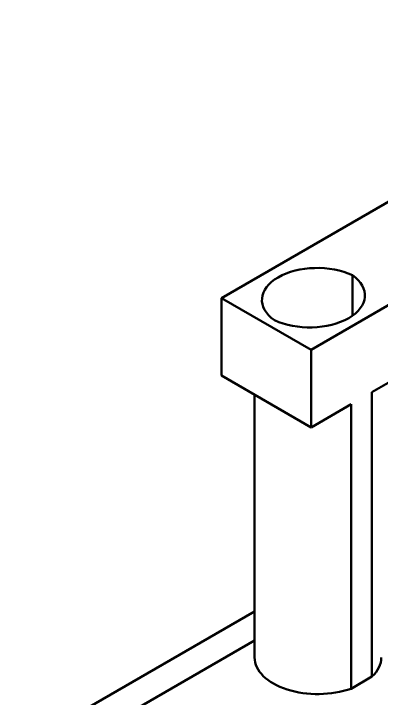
# Model space of a CAD drawing. Header units: millimetres. Extents: x 0 to 420, y 0 to 297.
# Drawn here: x 248.11 to 264.69, y 138.92 to 169.81 of the extents above; entities that cross this region are included whole.
import ezdxf

# ---------------------------------------------------------------- set-up
doc = ezdxf.new("R2010")
doc.units = ezdxf.units.MM
doc.header["$LTSCALE"] = 0.75
doc.layers.add('Visible', color=7, linetype='Continuous', lineweight=50)

msp = doc.modelspace()

# ---------------------------------------------------------------- linework, layer by layer
at = {"layer": 'Visible', "extrusion": (0, 0.816497, 0.57735)}
for p, q in [((279.705, 169.808), (257.481, 156.977)), ((283.745, 167.475), (261.522, 154.644)), ((279.705, 161.643), (264.271, 152.732)), ((263.389, 158.011), (263.389, 156.185)), ((261.522, 154.644), (257.481, 156.977)), ((257.481, 156.977), (257.481, 153.478)), ((261.522, 151.145), (261.522, 154.644)), ((257.481, 153.478), (261.522, 151.145)), ((258.978, 152.614), (258.978, 140.763)), ((264.271, 152.732), (264.271, 139.901)), ((263.327, 152.187), (261.522, 151.145)), ((263.327, 152.187), (263.327, 139.356)), ((248.11, 136.569), (258.978, 142.844)), ((258.978, 141.534), (250.03, 136.368)), ((264.271, 139.901), (263.327, 139.356))]:
    msp.add_line(p, q, dxfattribs=at)
at = {"layer": 'Visible', "extrusion": (3e-16, 0, -1)}
for centre, start_param, end_param in [((261.808, 156.893), -0.684633, 2.25543), ((261.452, 157.098), 2.456959, 5.397022)]:
    msp.add_ellipse(centre, major_axis=(-2.5, 0), ratio=0.57735, start_param=start_param, end_param=end_param, dxfattribs=at)
at = {"layer": 'Visible', "extrusion": (3e-16, 1e-16, -1)}
for start_param, end_param in [(1.021106, 3.141593), (0, 0.549691)]:
    msp.add_ellipse((261.835, 140.763), major_axis=(2.857, 0), ratio=0.57735, start_param=start_param, end_param=end_param, dxfattribs=at)

doc.saveas('drawing.dxf')
